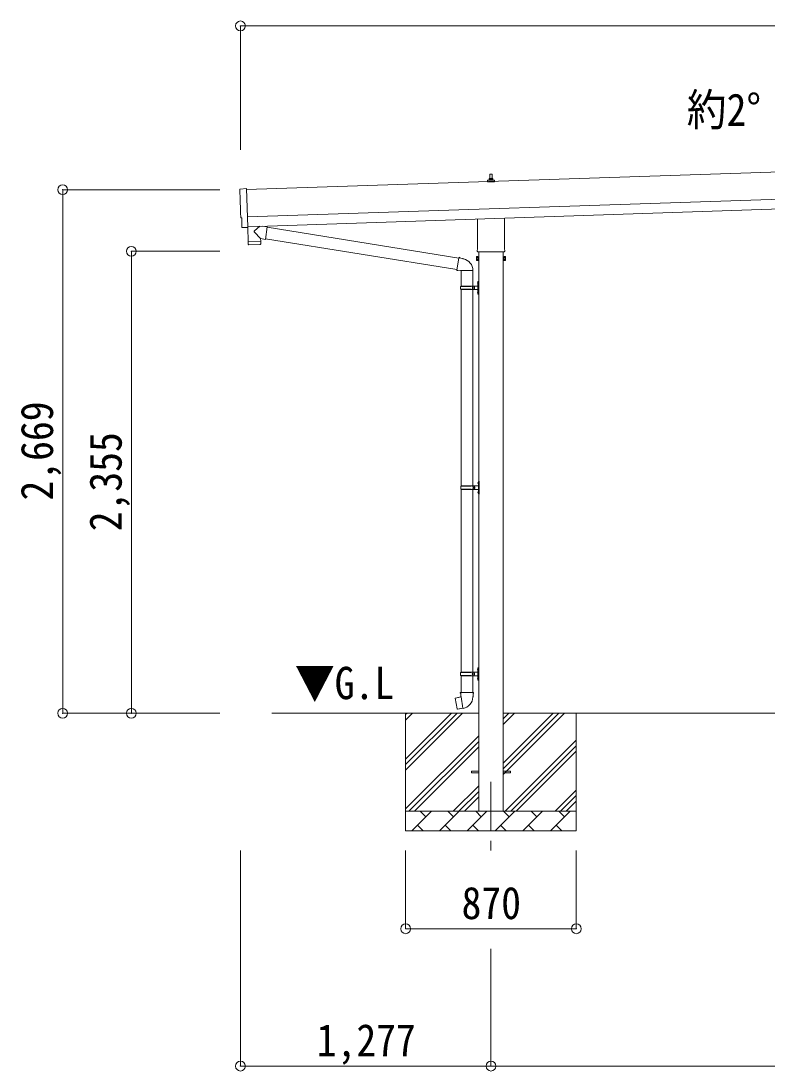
# Model space of a CAD drawing. Units: millimetres at full size, sheet at 1:50. Extents: x -14053 to 14053, y -9700 to 9700.
# Drawn here: x 536 to 4343, y -6165 to -812 of the extents above; entities that cross this region are included whole.
import ezdxf
from ezdxf.enums import TextEntityAlignment as Align

# ---------------------------------------------------------------- set-up
doc = ezdxf.new("R2010")
doc.units = ezdxf.units.MM
doc.header["$LTSCALE"] = 50
doc.header["$PDMODE"] = 32
doc.header["$PDSIZE"] = 50
doc.linetypes.add('CHAIN1', pattern=[8, 5, -1, 1, -1])
for name, color, linetype, lineweight in [('0-1_Defpoints', 7, 'CHAIN1', 9), ('0-2_TEXT1', 4, 'Continuous', 9), ('0-3_SHAPE', 7, 'Continuous', 9), ('0-7_PARTS2', 7, 'Continuous', 9), ('0-8_TABLE1', 6, 'Continuous', 9), ('0-9_DIM1', 7, 'Continuous', 9)]:
    doc.layers.add(name, color=color, linetype=linetype, lineweight=lineweight)
doc.styles.add('ＭＳ ゴシック', font='')
doc.styles.get('ＭＳ ゴシック').set_extended_font_data('MS Gothic')

msp = doc.modelspace()

# ---------------------------------------------------------------- linework, layer by layer
at = {"layer": '0-1_Defpoints'}
msp.add_line((2931.35, -4691.27), (2931.35, -5040.27), dxfattribs=at)
at = {"layer": '0-2_TEXT1'}
for p, q in [((7577.24, -1474.71), (1685.13, -1671.11)), ((2925.35, -1617.01), (2926.08, -1593.49)), ((2927.08, -1592.51), (2935.63, -1592.51)), ((2936.63, -1593.49), (2937.35, -1617.01)), ((1689.79, -1811.04), (7581.91, -1614.63)), ((2913.1, -1632.51), (2913.1, -1624.8)), ((2949.6, -1632.51), (2913.1, -1632.51)), ((2913.48, -1624.01), (2949.22, -1624.01)), ((2913.87, -1623.83), (2920.59, -1622.2)), ((2920.97, -1622.01), (2941.73, -1622.01)), ((2921.35, -1621.23), (2921.35, -1617.01)), ((2922.35, -1617.01), (2940.35, -1617.01)), ((2941.35, -1621.23), (2941.35, -1617.01)), ((2948.84, -1623.83), (2942.12, -1622.2)), ((2949.6, -1632.51), (2949.6, -1624.8)), ((1691.46, -1861.01), (7583.57, -1664.6)), ((2999.65, -1817.4), (2999.65, -1976.5)), ((1671.96, -1865.43), (1665.04, -1865.3)), ((2863.05, -1976.5), (2863.05, -1821.95)), ((2861.35, -1985.27), (2861.35, -1979.77)), ((3001.35, -1979.77), (3001.35, -1985.27)), ((2857.35, -2014.77), (2858.11, -2013.46)), ((2857.35, -2014.77), (2857.35, -2031.77)), ((2857.35, -2031.77), (2858.11, -2033.09)), ((2864.35, -2013.46), (2858.11, -2013.46)), ((2864.35, -2018.37), (2858.11, -2018.37)), ((2864.35, -2028.18), (2858.11, -2028.18)), ((2864.35, -2033.09), (2858.11, -2033.09)), ((2999.29, -1988.77), (2863.42, -1988.77)), ((2864.35, -2033.09), (2864.35, -2013.46)), ((2864.35, -2014.07), (2866.85, -2014.07)), ((2866.85, -2032.47), (2864.35, -2032.47)), ((2868.85, -1988.77), (2868.85, -4841.27)), ((2993.85, -1988.77), (2993.85, -4841.27)), ((2993.85, -2033.77), (2995.85, -2033.77)), ((2998.35, -2014.07), (2995.85, -2014.07)), ((2995.85, -2032.47), (2998.35, -2032.47)), ((2998.35, -2033.09), (2998.35, -2013.46)), ((2998.35, -2013.46), (3004.59, -2013.46)), ((2998.35, -2018.37), (3004.59, -2018.37)), ((2998.35, -2028.18), (3004.59, -2028.18)), ((2998.35, -2033.09), (3004.59, -2033.09)), ((3005.35, -2014.77), (3004.59, -2013.46)), ((3005.35, -2031.77), (3004.59, -2033.09)), ((3005.35, -2014.77), (3005.35, -2031.77)), ((2831.35, -4636.77), (2868.85, -4636.77)), ((2831.35, -4645.77), (2831.35, -4636.77)), ((2831.35, -4645.77), (2868.85, -4645.77)), ((2993.85, -4636.77), (3031.35, -4636.77)), ((2993.85, -4645.77), (3031.35, -4645.77)), ((3031.35, -4645.77), (3031.35, -4636.77))]:
    msp.add_line(p, q, dxfattribs=at)
for points in [[(1653.46, -1668.73), (1684.96, -1666.03), (1691.55, -1863.77)], [(1662.1, -1862.4), (1660.53, -1815.4), (1659.93, -1815.42)], [(1672.7, -1865.13), (1673.34, -1864.48), (1691.59, -1864.78)], [(2995.85, -2033.77), (2995.85, -2012.77), (2993.85, -2012.77)]]:
    msp.add_lwpolyline(points, dxfattribs=at)
msp.add_lwpolyline([(2866.85, -2033.77), (2866.85, -2012.77), (2868.85, -2012.77), (2868.85, -2033.77)], close=True, dxfattribs=at)
for centre, radius, start, end in [((2927.08, -1593.51), 1, 90, 178.60509), ((2935.63, -1593.51), 1, 1.39491, 90), ((2914.1, -1624.8), 1, 103.62699, 180), ((2920.35, -1621.23), 1, 283.62699, 0), ((2925.44, -1617.65), 4.13, 90, 171.17633), ((2922.35, -1618.01), 1, 90, 180), ((2934.69, -1617.01), 4.83, 133.60282, 180), ((2928.02, -1617.01), 4.83, 0, 46.39718), ((2937.27, -1617.65), 4.13, 8.82367, 90), ((2940.35, -1618.01), 1, 0, 90), ((2942.35, -1621.23), 1, 180, 256.37301), ((2948.6, -1624.8), 1, 0, 76.37301), ((2865.35, -1979.77), 4, 125.09963, 180), ((2997.35, -1979.77), 4, 0, 54.90037), ((2873.59, -2023.27), 16.24, 162.41205, 197.58795), ((2861.7, -2015.91), 4.34, 145.61575, 214.38425), ((2861.7, -2030.64), 4.34, 145.61575, 214.38425), ((2865.35, -1985.27), 4, 180, 194.47751), ((2865.35, -1985.27), 4, 194.47751, 241.04498), ((2997.35, -1985.27), 4, 298.95502, 345.52249), ((2997.35, -1985.27), 4, 345.52249, 0), ((2989.11, -2023.27), 16.24, 342.41205, 17.58795), ((3001.01, -2015.91), 4.34, 325.61575, 34.38425), ((3001.01, -2030.64), 4.34, 325.61575, 34.38425)]:
    msp.add_arc(centre, radius, start, end, dxfattribs=at)
for centre, major_axis, ratio, start_param, end_param in [((1653.72, -1671.72), (-3, -0.1), 0.99863, 4.7647489, 6.2979817), ((-3107.15, -1900.88), (4760.73, 158.69), 0.99863, 6.2686928, 6.2979817), ((1659.79, -1811.02), (-4.4, -0.15), 0.99863, 6.2686928, 7.8539816), ((1665.1, -1862.29), (-2.11, -2.14), 0.9974, 5.5252311, 7.0411395), ((1671.99, -1864.43), (-0.704, -0.714), 0.9974, 0.7579542, 1.5707963)]:
    msp.add_ellipse(centre, major_axis=major_axis, ratio=ratio, start_param=start_param, end_param=end_param, dxfattribs=at)
at = {"layer": '0-3_SHAPE'}
for p, q in [((2868.85, -4341.27), (1814.33, -4341.27)), ((2496.35, -4341.27), (2496.35, -4941.27)), ((2496.35, -4574.76), (2729.83, -4341.27)), ((2496.35, -4603.04), (2758.12, -4341.27)), ((2496.35, -4631.33), (2786.4, -4341.27)), ((2496.35, -4348.48), (2503.56, -4341.27)), ((2496.35, -4376.77), (2531.84, -4341.27)), ((6268.85, -4341.27), (2993.85, -4341.27)), ((2993.85, -4370.1), (3022.68, -4341.27)), ((2993.85, -4398.38), (3050.96, -4341.27)), ((2993.85, -4652.94), (3305.52, -4341.27)), ((2993.85, -4596.37), (3248.95, -4341.27)), ((2993.85, -4624.66), (3277.24, -4341.27)), ((3366.35, -4341.27), (3366.35, -4941.27)), ((2496.35, -4829.31), (2868.85, -4456.81)), ((2512.68, -4841.27), (2868.85, -4485.1)), ((3003.51, -4841.27), (3366.35, -4478.43)), ((2540.96, -4841.27), (2868.85, -4513.38)), ((3031.79, -4841.27), (3366.35, -4506.72)), ((3060.08, -4841.27), (3366.35, -4535)), ((2738.95, -4841.27), (2868.85, -4711.37)), ((2767.24, -4841.27), (2868.85, -4739.66)), ((3258.07, -4841.27), (3366.35, -4732.99)), ((3286.35, -4841.27), (3366.35, -4761.27)), ((2795.52, -4841.27), (2868.85, -4767.94)), ((3314.64, -4841.27), (3366.35, -4789.56)), ((2496.35, -4841.27), (3366.35, -4841.27)), ((2527.8, -4941.27), (2627.8, -4841.27)), ((2599.25, -4869.83), (2570.69, -4841.27)), ((2669.22, -4941.27), (2769.22, -4841.27)), ((2740.67, -4869.83), (2712.11, -4841.27)), ((2810.64, -4941.27), (2910.64, -4841.27)), ((2882.09, -4869.83), (2853.53, -4841.27)), ((2952.06, -4941.27), (3052.06, -4841.27)), ((3023.51, -4869.83), (2994.96, -4841.27)), ((3093.48, -4941.27), (3193.48, -4841.27)), ((3164.93, -4869.83), (3136.38, -4841.27)), ((3234.91, -4941.27), (3334.91, -4841.27)), ((3306.35, -4869.83), (3277.8, -4841.27)), ((2556.35, -4912.72), (2584.91, -4941.27)), ((2697.77, -4912.72), (2726.33, -4941.27)), ((2839.19, -4912.72), (2867.75, -4941.27)), ((2980.62, -4912.72), (3009.17, -4941.27)), ((3122.04, -4912.72), (3150.59, -4941.27)), ((3263.46, -4912.72), (3292.01, -4941.27)), ((3366.35, -4941.27), (2496.35, -4941.27))]:
    msp.add_line(p, q, dxfattribs=at)
at = {"layer": '0-8_TABLE1'}
for p, q in [((1654.35, -837.16), (1654.35, -1468.55)), ((1654.35, -837.16), (7614.35, -837.16)), ((748.35, -1672.27), (1548.35, -1672.27)), ((748.35, -1672.27), (748.35, -4341.27)), ((1098.35, -1986.27), (1548.35, -1986.27)), ((1098.35, -1986.27), (1098.35, -4341.27)), ((748.35, -4341.27), (1548.35, -4341.27)), ((1654.35, -6140.27), (1654.35, -5040.27)), ((2496.35, -5440.27), (2496.35, -5040.27)), ((3366.35, -5440.27), (3366.35, -5040.27)), ((2496.35, -5440.27), (3366.35, -5440.27)), ((2931.35, -6140.27), (2931.35, -5542.27)), ((2931.35, -6140.27), (1654.35, -6140.27)), ((2931.35, -6140.27), (6331.35, -6140.27))]:
    msp.add_line(p, q, dxfattribs=at)
for p in [(1654.35, -837.16), (748.35, -1672.27), (1098.35, -1986.27), (748.35, -4341.27), (1098.35, -4341.27), (2496.35, -5440.27), (3366.35, -5440.27), (1654.35, -6140.27), (2931.35, -6140.27)]:
    msp.add_point(p, dxfattribs=at)
at = {"layer": '0-9_DIM1'}
for p, q in [((1691.55, -1863.77), (1691.59, -1864.77)), ((1752.88, -1858.96), (1725.66, -1881.99)), ((1790.57, -1862.25), (1764.65, -1858.57)), ((1790.57, -1862.25), (1781.6, -1925.32)), ((1790.32, -1864.03), (2767.48, -2020.72)), ((1757.12, -1921.84), (1725.63, -1889.33)), ((1757.12, -1921.84), (1781.6, -1925.32)), ((1757.12, -1921.84), (1757.52, -1933.85)), ((1781.87, -1923.44), (2757.06, -2079.81)), ((1693.59, -1936.98), (1694.26, -1950.02)), ((1754.86, -1950.95), (1697.35, -1952.86)), ((1698.06, -1935.83), (1698.11, -1936.83)), ((1753.03, -1934), (1753.04, -1935)), ((2767.8, -2018.9), (2756.74, -2081.63)), ((2767.8, -2018.9), (2768.95, -2016.92)), ((2767.8, -2018.9), (2787.44, -2022.72)), ((2768.95, -2016.92), (2772.51, -2017.55)), ((2772.51, -2017.55), (2772.92, -2019.89)), ((2787.44, -2022.72), (2789.12, -2024.35)), ((2789.12, -2024.35), (2791.24, -2024.8)), ((2756.74, -2081.63), (2757.14, -2083.89)), ((2756.74, -2081.63), (2776.5, -2084.76)), ((2757.14, -2083.89), (2760.7, -2084.51)), ((2760.7, -2084.51), (2761.89, -2082.45)), ((2776.5, -2084.76), (2778.7, -2083.78)), ((2839, -2084.17), (2777.82, -2084.17)), ((2778.85, -2084.17), (2778.85, -2163.47)), ((2838.85, -2084.17), (2838.85, -2163.47)), ((2864.85, -2140.47), (2867.85, -2138.97)), ((2864.85, -2140.47), (2864.85, -2204.47)), ((2867.85, -2138.97), (2867.85, -2205.97)), ((2867.85, -2138.97), (2868.85, -2138.97)), ((2868.85, -2138.97), (2868.85, -2205.97)), ((2775.85, -2165.47), (2826.18, -2165.47)), ((2775.85, -2179.47), (2826.18, -2179.47)), ((2776.85, -2163.47), (2862.85, -2163.47)), ((2776.85, -2163.47), (2776.85, -2165.47)), ((2776.85, -2181.47), (2776.85, -2179.47)), ((2776.85, -2181.47), (2862.85, -2181.47)), ((2778.85, -2181.47), (2778.85, -3182.27)), ((2835.85, -2163.47), (2835.85, -2167.97)), ((2835.85, -2167.97), (2837.85, -2167.97)), ((2835.85, -2181.47), (2835.85, -2176.97)), ((2835.85, -2176.97), (2837.85, -2176.97)), ((2837.85, -2167.97), (2837.85, -2176.97)), ((2838.85, -2181.47), (2838.85, -3182.27)), ((2843.85, -2163.47), (2843.85, -2181.47)), ((2843.85, -2167.97), (2846.85, -2167.97)), ((2843.85, -2176.97), (2846.85, -2176.97)), ((2846.85, -2167.97), (2846.85, -2176.97)), ((2862.55, -2146.32), (2864.6, -2147.32)), ((2862.55, -2194.32), (2864.6, -2195.32)), ((2863.82, -2144.32), (2864.45, -2144.32)), ((2863.82, -2144.32), (2863.82, -2152.62)), ((2863.82, -2152.62), (2864.45, -2152.62)), ((2863.82, -2192.32), (2864.45, -2192.32)), ((2863.82, -2192.32), (2863.82, -2200.62)), ((2864.45, -2144.32), (2864.85, -2144.72)), ((2864.45, -2192.32), (2864.45, -2200.62)), ((2864.45, -2192.32), (2864.85, -2192.72)), ((2864.6, -2147.32), (2865.21, -2148.47)), ((2863.82, -2200.62), (2864.45, -2200.62)), ((2864.45, -2200.62), (2864.85, -2200.22)), ((2864.6, -2195.32), (2865.21, -2196.47)), ((2864.85, -2204.47), (2867.85, -2205.97)), ((2867.85, -2205.97), (2868.85, -2205.97)), ((2867.35, -3159.27), (2870.35, -3157.77)), ((2870.35, -3157.77), (2870.35, -3224.77)), ((2870.35, -3157.77), (2871.35, -3157.77)), ((2871.35, -3157.77), (2871.35, -3224.77)), ((2778.35, -3184.27), (2828.68, -3184.27)), ((2778.35, -3198.27), (2828.68, -3198.27)), ((2778.85, -3200.27), (2778.85, -4132.27)), ((2779.35, -3182.27), (2865.35, -3182.27)), ((2779.35, -3182.27), (2779.35, -3184.27)), ((2779.35, -3200.27), (2779.35, -3198.27)), ((2779.35, -3200.27), (2865.35, -3200.27)), ((2838.35, -3182.27), (2838.35, -3186.77)), ((2838.35, -3186.77), (2840.35, -3186.77)), ((2838.35, -3200.27), (2838.35, -3195.77)), ((2838.35, -3195.77), (2840.35, -3195.77)), ((2838.85, -3200.27), (2838.85, -4132.27)), ((2840.35, -3186.77), (2840.35, -3195.77)), ((2846.35, -3182.27), (2846.35, -3200.27)), ((2846.35, -3186.77), (2849.35, -3186.77)), ((2846.35, -3195.77), (2849.35, -3195.77)), ((2849.35, -3186.77), (2849.35, -3195.77)), ((2865.05, -3165.13), (2867.1, -3166.12)), ((2866.32, -3163.12), (2866.95, -3163.12)), ((2866.32, -3163.12), (2866.32, -3171.42)), ((2866.32, -3171.42), (2866.95, -3171.42)), ((2866.32, -3211.12), (2866.95, -3211.12)), ((2866.32, -3211.12), (2866.32, -3219.42)), ((2866.95, -3163.12), (2867.35, -3163.52)), ((2866.95, -3211.12), (2866.95, -3219.42)), ((2866.95, -3211.12), (2867.35, -3211.52)), ((2867.1, -3166.12), (2867.71, -3167.27)), ((2867.35, -3159.27), (2867.35, -3223.27)), ((2865.05, -3213.13), (2867.1, -3214.12)), ((2866.32, -3219.42), (2866.95, -3219.42)), ((2866.95, -3219.42), (2867.35, -3219.02)), ((2867.1, -3214.12), (2867.71, -3215.27)), ((2867.35, -3223.27), (2870.35, -3224.77)), ((2870.35, -3224.77), (2871.35, -3224.77)), ((2862.55, -4115.13), (2864.6, -4116.12)), ((2863.82, -4113.12), (2864.45, -4113.12)), ((2863.82, -4113.12), (2863.82, -4121.42)), ((2863.82, -4121.42), (2864.45, -4121.42)), ((2864.45, -4113.12), (2864.85, -4113.52)), ((2864.6, -4116.12), (2865.21, -4117.27)), ((2864.85, -4109.27), (2867.85, -4107.77)), ((2864.85, -4109.27), (2864.85, -4173.27)), ((2867.85, -4107.77), (2867.85, -4174.77)), ((2867.85, -4107.77), (2868.85, -4107.77)), ((2868.85, -4107.77), (2868.85, -4174.77)), ((2775.85, -4134.27), (2826.18, -4134.27)), ((2775.85, -4148.27), (2826.18, -4148.27)), ((2776.85, -4132.27), (2862.85, -4132.27)), ((2776.85, -4132.27), (2776.85, -4134.27)), ((2776.85, -4150.27), (2776.85, -4148.27)), ((2776.85, -4150.27), (2862.85, -4150.27)), ((2778.85, -4150.27), (2778.85, -4235.2)), ((2835.85, -4132.27), (2835.85, -4136.77)), ((2835.85, -4136.77), (2837.85, -4136.77)), ((2835.85, -4150.27), (2835.85, -4145.77)), ((2835.85, -4145.77), (2837.85, -4145.77)), ((2837.85, -4136.77), (2837.85, -4145.77)), ((2838.85, -4150.27), (2838.85, -4235.2)), ((2843.85, -4132.27), (2843.85, -4150.27)), ((2843.85, -4136.77), (2846.85, -4136.77)), ((2843.85, -4145.77), (2846.85, -4145.77)), ((2846.85, -4136.77), (2846.85, -4145.77)), ((2862.55, -4163.13), (2864.6, -4164.12)), ((2863.82, -4161.12), (2864.45, -4161.12)), ((2863.82, -4161.12), (2863.82, -4169.42)), ((2863.82, -4169.42), (2864.45, -4169.42)), ((2864.45, -4161.12), (2864.45, -4169.42)), ((2864.45, -4161.12), (2864.85, -4161.52)), ((2864.45, -4169.42), (2864.85, -4169.02)), ((2864.6, -4164.12), (2865.21, -4165.27)), ((2864.85, -4173.27), (2867.85, -4174.77)), ((2867.85, -4174.77), (2868.85, -4174.77)), ((2750.39, -4263.65), (2749.58, -4264.82)), ((2749.58, -4264.82), (2759.2, -4319.38)), ((2778.26, -4258.4), (2750.39, -4263.65)), ((2763.13, -4261.05), (2762.92, -4261.29)), ((2777, -4235.2), (2774.85, -4235.98)), ((2774.85, -4235.98), (2774.85, -4239.6)), ((2774.85, -4239.6), (2777.09, -4240.42)), ((2840.7, -4235.2), (2777, -4235.2)), ((2777, -4235.2), (2777.35, -4255.2)), ((2777.35, -4255.2), (2778.7, -4257.2)), ((2788.62, -4315.7), (2778.48, -4258.22)), ((2778.5, -4257.4), (2778.5, -4258.11)), ((2778.7, -4257.2), (2778.67, -4257.21)), ((2839.04, -4257.14), (2838.97, -4259.31)), ((2840.35, -4255.2), (2839.04, -4257.14)), ((2840.7, -4235.2), (2840.35, -4255.2)), ((2842.85, -4239.6), (2840.61, -4240.42)), ((2840.7, -4235.2), (2842.85, -4235.98)), ((2842.85, -4235.98), (2842.85, -4239.6)), ((2773.23, -4318.29), (2772.95, -4318.14)), ((2788.92, -4316.46), (2788.68, -4315.8))]:
    msp.add_line(p, q, dxfattribs=at)
for points in [[(1691.19, -1864.77), (1693.56, -1935.98), (1757.52, -1933.85)], [(1757.76, -1947.9), (1757.56, -1934.85), (1693.59, -1936.98)], [(2862.55, -2150.62), (2864.6, -2149.62), (2865.21, -2148.47)], [(2864.45, -2144.32), (2864.45, -2152.62), (2864.85, -2152.22)], [(2862.55, -2198.62), (2864.6, -2197.62), (2865.21, -2196.47)], [(2865.05, -3169.42), (2867.1, -3168.42), (2867.71, -3167.27)], [(2866.95, -3163.12), (2866.95, -3171.42), (2867.35, -3171.02)], [(2865.05, -3217.42), (2867.1, -3216.42), (2867.71, -3215.27)], [(2862.55, -4119.42), (2864.6, -4118.42), (2865.21, -4117.27)], [(2864.45, -4113.12), (2864.45, -4121.42), (2864.85, -4121.02)], [(2862.55, -4167.42), (2864.6, -4166.42), (2865.21, -4165.27)], [(2765.38, -4260.83), (2765.1, -4260.68), (2763.13, -4261.05)], [(2788.35, -4315.61), (2760.36, -4320.2), (2759.2, -4319.38)], [(2775.41, -4317.73), (2775.2, -4317.97), (2773.23, -4318.29)]]:
    msp.add_lwpolyline(points, dxfattribs=at)
for centre, radius, start, end in [((1729.05, -1885.68), 5, 132.56466, 226.88314), ((1697.25, -1949.86), 3, 182.90915, 271.95747), ((1754.76, -1947.95), 3, 271.90915, 0.90915), ((2778.7, -2083.78), 60.3, 359.62495, 78), ((2824.6, -2172.47), 49.25, 171.82876, 180.00002), ((2824.6, -2172.47), 49.25, 180.00002, 188.17127), ((2826.18, -2163.47), 2, 270, 359.99998), ((2826.18, -2181.47), 2, 0.00005, 90.00004), ((2868.15, -2148.47), 6, 136.21765, 223.78235), ((2868.15, -2196.47), 6, 136.21765, 223.78235), ((2862.85, -2161.47), 2, 270, 359.99998), ((2862.85, -2183.47), 2, 0.00005, 90.00004), ((2827.1, -3191.27), 49.25, 171.82876, 180.00002), ((2827.1, -3191.27), 49.25, 180.00002, 188.17127), ((2828.68, -3182.27), 2, 270, 359.99998), ((2828.68, -3200.27), 2, 0.00005, 90.00004), ((2870.65, -3167.27), 6, 136.21765, 223.78235), ((2870.65, -3215.27), 6, 136.21765, 223.78235), ((2865.35, -3180.27), 2, 270, 359.99998), ((2865.35, -3202.27), 2, 0.00005, 90.00004), ((2868.15, -4117.27), 6, 136.21765, 223.78235), ((2824.6, -4141.27), 49.25, 171.82876, 180.00002), ((2824.6, -4141.27), 49.25, 180.00002, 188.17127), ((2826.18, -4132.27), 2, 270, 359.99998), ((2826.18, -4150.27), 2, 0.00005, 90.00004), ((2868.15, -4165.27), 6, 136.21765, 223.78235), ((2862.85, -4130.27), 2, 270, 359.99998), ((2862.85, -4152.27), 2, 0.00005, 90.00004), ((2778.2, -4258.11), 0.3, 280.66842, 0), ((2778.7, -4257.4), 0.2, 100, 180), ((2778.7, -4257.2), 60.3, 279.96938, 358), ((2788.4, -4315.9), 0.3, 20, 99.33158), ((2789.11, -4316.39), 0.2, 200, 279.96938)]:
    msp.add_arc(centre, radius, start, end, dxfattribs=at)

# ---------------------------------------------------------------- texts
at = {"layer": '0-7_PARTS2', "style": 'ＭＳ ゴシック', "width": 0.9}
for s, p in [('約2°', (3929.63, -1396.14)), ('▼G.L', (1931.97, -4319.06))]:
    msp.add_text(s, height=165, dxfattribs=at).set_placement(p, align=Align.BOTTOM_LEFT)
at = {"layer": '0-8_TABLE1', "color": 7, "style": 'ＭＳ ゴシック', "width": 0.9}
for s, p in [('2,669', (748.35, -3256.77)), ('2,355', (1098.35, -3413.77))]:
    msp.add_text(s, height=165, rotation=90, dxfattribs=at).set_placement(p, align=Align.BOTTOM_LEFT)
for s, p in [('870', (2781.35, -5440.27)), ('1,277', (2042.85, -6140.27))]:
    msp.add_text(s, height=165, dxfattribs=at).set_placement(p, align=Align.BOTTOM_LEFT)

doc.saveas('drawing.dxf')
